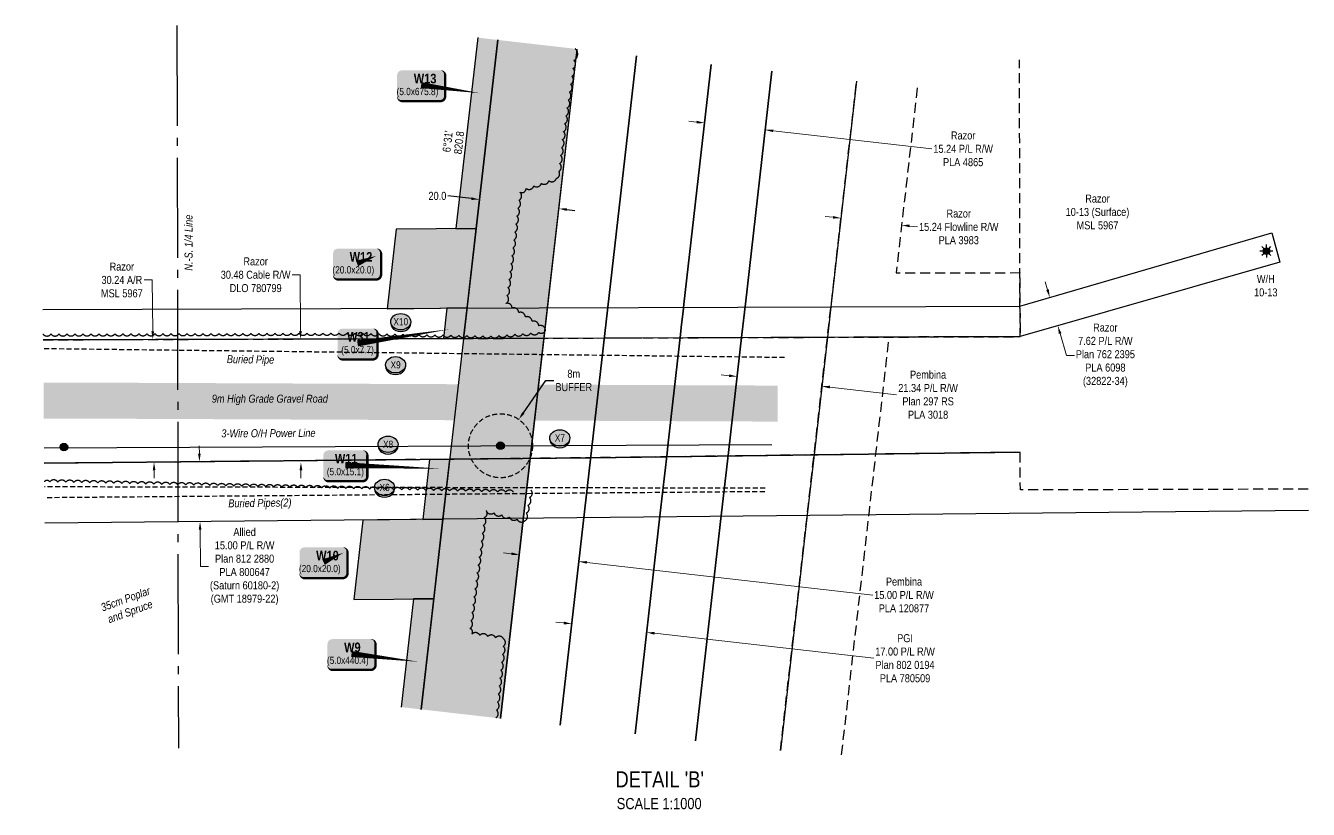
# Model space of a CAD drawing. Extents: x 507923 to 518388, y 6020717 to 6030806.
# Drawn here: x 512576 to 514179, y 6025000 to 6025979 of the extents above; entities that cross this region are included whole.
import ezdxf
from ezdxf.enums import TextEntityAlignment as Align

# ---------------------------------------------------------------- set-up
doc = ezdxf.new("R2010")
doc.units = 0
doc.header["$LTSCALE"] = 5
doc.header["$PDSIZE"] = 0.5
for name, pattern in [('0', [1, 1, 0]), ('DASHED4', [1.875, 1.25, -0.625]), ('foc-ACCESSROAD', [3.75, 2.5, -1.25]), ('foc-FLOWLINE', [3.75, 2.5, -1.25]), ('foc-QUARTERLINE', [33, 25, -3, 2, -3]), ('UG_PIPE', [1.875, 1.25, -0.625])]:
    doc.linetypes.add(name, pattern=pattern)
doc.layers.get('Defpoints').update_dxf_attribs({"color": 9})
for name, color, linetype in [('AS-PIPE-UG', 44, 'UG_PIPE'), ('AS-PIPE-UG-T', 44, 'Continuous'), ('AS-POWER', 104, 'foc-POWER'), ('AS-POWER-EXISTING-PP', 72, 'Continuous'), ('AS-POWER-T', 104, 'Continuous'), ('AS-ROADS', 254, 'Continuous'), ('CG-NOTES', 7, 'Continuous'), ('F-FLOWLINE', 190, 'foc-FLOWLINE'), ('F-RW', 190, 'Continuous'), ('F-WS', 190, 'foc-ACCESSROAD'), ('F-WS-S', 8, 'Continuous'), ('L-BD1', 253, 'Continuous'), ('L-QSEC', 8, 'foc-QUARTERLINE'), ('L-SECQ', 8, 'foc-QUARTERLINE'), ('P-CROSSINGS', 250, 'Continuous'), ('P-PROPOSED', 10, 'Continuous'), ('P-PROPOSED-H', 21, 'Continuous'), ('P-TEMP-BLOCKS', 250, 'Continuous'), ('P-TEMP-H', 41, 'Continuous'), ('P-TEMP_WORKSPACE', 46, 'Continuous'), ('P-TXT', 4, 'Continuous'), ('T-BUSH', 110, '0'), ('T-BUSH-T', 110, 'Continuous')]:
    doc.layers.add(name, color=color, linetype=linetype)
for name, color, linetype, lineweight in [('F-AR-T', 190, 'Continuous', 9), ('F-FLOWLINE-T', 190, 'Continuous', 9), ('F-RW-T', 190, 'Continuous', 9), ('F-WS-T', 190, 'Continuous', 9), ('T-TEXT', 48, 'Continuous', 18)]:
    doc.layers.add(name, color=color, linetype=linetype, lineweight=lineweight)
doc.layers.add('P-POWER BUFFER', color=7, linetype='DASHED4', true_color=0x007000)
doc.layers.add('P-POWER BUFFER-T', color=7, linetype='Continuous', true_color=0x007000)
doc.layers.add('P-POWER BUFFER-H', color=7, linetype='0', true_color=0x8aff8a, transparency=0.7)
doc.styles.add('80', font='ARIALN.TTF', dxfattribs={"height": 10})
doc.styles.add('80CG', font='ARIALN.TTF', dxfattribs={"height": 10})
doc.styles.add('80L', font='ARIALN.TTF', dxfattribs={"height": 10})
doc.styles.add('80LS', font='ARIALNI.TTF', dxfattribs={"height": 10})
doc.styles.add('BOLD', font='ARIALNB.TTF')
doc.styles.add('Crossing', font='ARIALN.TTF', dxfattribs={"height": 10})
doc.styles.add('foc-LtypeFont', font='ARIALN.TTF', dxfattribs={"height": 7.35})
doc.linetypes.add('foc-POWER', pattern='A,6,-1,["P",foc-LtypeFont,S=0.2,R=0,X=-0.625,Y=-0.75],-1.24,4', length=12.24)
doc.dimstyles.new('Compass 5 000', dxfattribs={"dimscale": 5, "dimtxt": 9, "dimasz": 2, "dimexe": 0.2, "dimexo": 0.0625, "dimgap": 0.5, "dimtad": 0, "dimtih": 1, "dimtoh": 1, "dimzin": 0, "dimdsep": 46, "dimtxsty": '80CG', "dimcen": 0.1, "dimse1": 1, "dimse2": 1, "dimclrd": 256, "dimclrt": 256, "dimaunit": 1, "dimadec": 4, "dimazin": 0, "dimtfac": 0.06, "dimtofl": 0, "dimtmove": 0, "dimatfit": 1, "dimfxl": 0.2, "dimtolj": 1, "dimtzin": 0, "dimlwd": -1, "dimarcsym": 0})

# ---------------------------------------------------------------- blocks, each defined once
blk = doc.blocks.new('*U377')
at = {"true_color": 0xff8aff}
h = blk.add_hatch(color=211, dxfattribs=at)
edge = h.paths.add_edge_path()
edge.add_line((-24, -20), (24, -20))
edge.add_arc((24, -14), 6, 270, 360)
edge.add_line((30, -14), (30, 12.5))
edge.add_arc((24, 12.5), 6, 0, 90)
edge.add_line((24, 18.5), (-24, 18.5))
edge.add_arc((-24, 12.5), 6, 90, 180)
edge.add_line((-30, 12.5), (-30, -14))
edge.add_arc((-24, -14), 6, 180, 270)
at = {"color": 250, "flags": 128}
blk.add_lwpolyline([(-24, -20, 3, 3, 0), (24, -20, 3, 3, 0.414214), (30, -14, 3, 3, 0), (30, 12.5, 3, 0, 0.414214), (24, 18.5, 0, 0, 0), (-24, 18.5, 0, 0, 0.414214), (-30, 12.5, 0, 0, 0), (-30, -14, 0, 3, 0.414214)], format="xyseb", close=True, dxfattribs=at)
at = {"flags": 128}
blk.add_lwpolyline([(24, 9.4, 0, 7.5, 0), (0, 0, 0, 0, 0)], format="xyseb", dxfattribs=at)
at = {"color": 250}
for tag, p, height, style in [('TEMP_AREA_W1_001', (-9.2, 2.2), 12, 'BOLD'), ('ENTER_TEXT_001', (-30.7, -12.5), 9, '80')]:
    blk.add_attdef(tag, p, '', height=height, dxfattribs=dict(at, style=style))
blk = doc.blocks.new('POWERPOLE')
h = blk.add_hatch(color=255)
edge = h.paths.add_edge_path()
edge.add_arc((0, 0), 0.96, 0, 360)
at = {"linetype": 'Continuous'}
for p, q in [((0.68, -0.68), (-0.68, 0.68)), ((-0.68, -0.68), (0.68, 0.68))]:
    blk.add_line(p, q, dxfattribs=at)
blk.add_circle((0, 0), 0.96, dxfattribs=at)
blk = doc.blocks.new('GAS')
h = blk.add_hatch(color=255)
h.dxf.hatch_style = 1
edge = h.paths.add_edge_path()
edge.add_arc((0, 0), 0.9, 0, 360)
for p, q in [((-0.81, 0), (-1.62, 0)), ((-0.57, 0.57), (-1.14, 1.14)), ((0, 0.81), (0, 1.62)), ((0.57, 0.57), (1.14, 1.14)), ((1.62, 0), (0.81, 0)), ((-0.57, -0.57), (-1.14, -1.14)), ((0, -0.81), (0, -1.62)), ((1.14, -1.14), (0.57, -0.57))]:
    blk.add_line(p, q)
blk.add_circle((0, 0), 0.8)
blk = doc.blocks.new('*D724')
at = {"layer": 'Defpoints', "color": 0, "transparency": 16777216}
for p in [(513145.2, 6025780.9), (513244.5, 6025769.5), (513143.1, 6025762.1)]:
    blk.add_point(p, dxfattribs=at)
at = {"layer": 'P-TXT', "transparency": 16777216}
for p, q in [((513133.2, 6025763.2), (513103.8, 6025766.6)), ((513252.3, 6025749.6), (513262.3, 6025748.4))]:
    blk.add_line(p, q, dxfattribs=at)
for points in [[(513133.3, 6025764.9), (513133, 6025761.6), (513143.1, 6025762.1)], [(513252.5, 6025751.2), (513252.1, 6025747.9), (513242.4, 6025750.7)]]:
    blk.add_solid(points, dxfattribs=at)
at = {"layer": 'P-TXT', "transparency": 16777216, "insert": (513090.6, 6025766.6), "char_height": 10, "attachment_point": 5, "style": '80CG'}
blk.add_mtext('\\A1;20.0', dxfattribs=at)
blk = doc.blocks.new('*U725')
at = {"true_color": 0xff8aff}
h = blk.add_hatch(color=211, dxfattribs=at)
edge = h.paths.add_edge_path()
edge.add_line((-24, -20), (24, -20))
edge.add_arc((24, -14), 6, 270, 360)
edge.add_line((30, -14), (30, 12.5))
edge.add_arc((24, 12.5), 6, 0, 90)
edge.add_line((24, 18.5), (-24, 18.5))
edge.add_arc((-24, 12.5), 6, 90, 180)
edge.add_line((-30, 12.5), (-30, -14))
edge.add_arc((-24, -14), 6, 180, 270)
at = {"color": 250, "flags": 128}
blk.add_lwpolyline([(-24, -20, 3, 3, 0), (24, -20, 3, 3, 0.414214), (30, -14, 3, 3, 0), (30, 12.5, 3, 0, 0.414214), (24, 18.5, 0, 0, 0), (-24, 18.5, 0, 0, 0.414214), (-30, 12.5, 0, 0, 0), (-30, -14, 0, 3, 0.414214)], format="xyseb", close=True, dxfattribs=at)
at = {"flags": 128}
blk.add_lwpolyline([(24.9, 11.8, 0, 7.5, 0), (0, 0, 0, 0, 0)], format="xyseb", dxfattribs=at)
at = {"color": 250}
for tag, p, height, style in [('TEMP_AREA_W1_001', (-9.2, 2.2), 12, 'BOLD'), ('ENTER_TEXT_001', (-30.7, -12.5), 9, '80')]:
    blk.add_attdef(tag, p, '', height=height, dxfattribs=dict(at, style=style))
blk = doc.blocks.new('*U726')
at = {"true_color": 0xff8aff}
h = blk.add_hatch(color=211, dxfattribs=at)
edge = h.paths.add_edge_path()
edge.add_line((-21.5, -20), (21.5, -20))
edge.add_arc((21.5, -14), 6, 270, 360)
edge.add_line((27.5, -14), (27.5, 12.5))
edge.add_arc((21.5, 12.5), 6, 0, 90)
edge.add_line((21.5, 18.5), (-21.5, 18.5))
edge.add_arc((-21.5, 12.5), 6, 90, 180)
edge.add_line((-27.5, 12.5), (-27.5, -14))
edge.add_arc((-21.5, -14), 6, 180, 270)
at = {"color": 250, "flags": 128}
blk.add_lwpolyline([(-21.5, -20, 3, 3, 0), (21.5, -20, 3, 3, 0.414214), (27.5, -14, 3, 3, 0), (27.5, 12.5, 3, 0, 0.414214), (21.5, 18.5, 0, 0, 0), (-21.5, 18.5, 0, 0, 0.414214), (-27.5, 12.5, 0, 0, 0), (-27.5, -14, 0, 3, 0.414214)], format="xyseb", close=True, dxfattribs=at)
at = {"flags": 128}
blk.add_lwpolyline([(119.7, -4.3, 0, 7.5, 0), (0, 0, 0, 0, 0)], format="xyseb", dxfattribs=at)
at = {"color": 250}
for tag, p, height, style in [('TEMP_AREA_W1_001', (-9.2, 2.2), 12, 'BOLD'), ('ENTER_TEXT_001', (-30.7, -12.5), 9, '80')]:
    blk.add_attdef(tag, p, '', height=height, dxfattribs=dict(at, style=style))
blk = doc.blocks.new('*D727')
at = {"layer": 'Defpoints', "color": 0, "transparency": 16777216}
for p in [(512714.8, 6025587.2), (512716.3, 6025433.8), (512736.5, 6025434)]:
    blk.add_point(p, dxfattribs=at)
at = {"layer": 'F-AR-T', "transparency": 16777216}
for p, q in [((512734.2, 6025661.6), (512724.2, 6025661.6)), ((512734.9, 6025597.5), (512734.2, 6025661.6)), ((512736.6, 6025424), (512736.7, 6025414))]:
    blk.add_line(p, q, dxfattribs=at)
for points in [[(512736.6, 6025597.5), (512733.2, 6025597.4), (512735, 6025587.5)], [(512738.3, 6025424.1), (512735, 6025424), (512736.5, 6025434)]]:
    blk.add_solid(points, dxfattribs=at)
at = {"layer": 'F-AR-T', "transparency": 16777216, "insert": (512696.3, 6025661.6), "char_height": 10, "attachment_point": 5, "style": '80CG'}
blk.add_mtext('\\A1;Razor\\P30.24 A/R\\PMSL 5967', dxfattribs=at)
blk = doc.blocks.new('*D728')
at = {"layer": 'Defpoints', "color": 0, "transparency": 16777216}
for p in [(512818.8, 6025434.9), (512794, 6025359.7), (512819.6, 6025359.9)]:
    blk.add_point(p, dxfattribs=at)
at = {"layer": 'F-RW-T', "transparency": 16777216}
for p, q in [((512793.2, 6025444.6), (512793.1, 6025454.6)), ((512794.1, 6025349.7), (512794.6, 6025303.7)), ((512794.6, 6025303.7), (512804.6, 6025303.7))]:
    blk.add_line(p, q, dxfattribs=at)
for points in [[(512794.8, 6025444.6), (512791.5, 6025444.6), (512793.3, 6025434.6)], [(512795.8, 6025349.7), (512792.4, 6025349.6), (512794, 6025359.7)]]:
    blk.add_solid(points, dxfattribs=at)
at = {"layer": 'F-RW-T', "transparency": 16777216, "insert": (512849.7, 6025303.7), "char_height": 10, "attachment_point": 5, "style": '80CG'}
blk.add_mtext('\\A1;Allied\\P15.00 P/L R/W\\PPlan 812 2880\\PPLA 800647\\P(Saturn 60180-2)\\P(GMT 18979-22)', dxfattribs=at)
blk = doc.blocks.new('*D729')
at = {"layer": 'Defpoints', "color": 0, "transparency": 16777216}
for p in [(512646, 6025587), (512919.6, 6025587.9), (512646.5, 6025433.1)]:
    blk.add_point(p, dxfattribs=at)
at = {"layer": 'F-RW-T', "transparency": 16777216}
for p, q in [((512919.3, 6025668.1), (512909.3, 6025668.1)), ((512919.5, 6025597.9), (512919.3, 6025668.1)), ((512920.1, 6025424), (512920.1, 6025414))]:
    blk.add_line(p, q, dxfattribs=at)
for points in [[(512921.2, 6025597.9), (512917.9, 6025597.9), (512919.6, 6025587.9)], [(512921.8, 6025424), (512918.4, 6025424), (512920.1, 6025434)]]:
    blk.add_solid(points, dxfattribs=at)
at = {"layer": 'F-RW-T', "transparency": 16777216, "insert": (512863.5, 6025668.1), "char_height": 10, "attachment_point": 5, "style": '80CG'}
blk.add_mtext('\\A1;Razor\\P30.48 Cable R/W\\PDLO 780799', dxfattribs=at)
blk = doc.blocks.new('*D730')
at = {"layer": 'Defpoints', "color": 0, "transparency": 16777216}
for p in [(513267.2, 6025310), (513188.2, 6025275.2), (513262.3, 6025266.7)]:
    blk.add_point(p, dxfattribs=at)
at = {"layer": 'F-RW-T', "transparency": 16777216}
for p, q in [((513183.2, 6025319.6), (513173.2, 6025320.7)), ((513277.2, 6025308.9), (513634.5, 6025268.1))]:
    blk.add_line(p, q, dxfattribs=at)
for points in [[(513183.4, 6025321.3), (513183, 6025317.9), (513193.1, 6025318.5)], [(513277.4, 6025310.5), (513277, 6025307.2), (513267.2, 6025310)]]:
    blk.add_solid(points, dxfattribs=at)
at = {"layer": 'F-RW-T', "transparency": 16777216, "insert": (513673.6, 6025268.1), "char_height": 10, "attachment_point": 5, "style": '80CG'}
blk.add_mtext('\\A1;Pembina\\P15.00 P/L R/W\\PPLA 120877', dxfattribs=at)
blk = doc.blocks.new('*D731')
at = {"layer": 'Defpoints', "color": 0, "transparency": 16777216}
for p in [(513260.5, 6025249), (513353.9, 6025238.4), (513352, 6025221.4)]:
    blk.add_point(p, dxfattribs=at)
at = {"layer": 'F-RW-T', "transparency": 16777216}
for p, q in [((513248.6, 6025233.2), (513238.7, 6025234.3)), ((513361.9, 6025220.3), (513635.8, 6025189.1))]:
    blk.add_line(p, q, dxfattribs=at)
for points in [[(513248.8, 6025234.9), (513248.4, 6025231.5), (513258.5, 6025232.1)], [(513362.1, 6025221.9), (513361.7, 6025218.6), (513352, 6025221.4)]]:
    blk.add_solid(points, dxfattribs=at)
at = {"layer": 'F-RW-T', "transparency": 16777216, "insert": (513674.9, 6025189.1), "char_height": 10, "attachment_point": 5, "style": '80CG'}
blk.add_mtext('\\A1;PGI\\P17.00 P/L R/W\\PPlan 802 0194\\PPLA 780509', dxfattribs=at)
blk = doc.blocks.new('*D732')
at = {"layer": 'Defpoints', "color": 0, "transparency": 16777216}
for p in [(513425.8, 6025869.7), (513501.5, 6025861.1), (513500.1, 6025849.1)]:
    blk.add_point(p, dxfattribs=at)
at = {"layer": 'F-RW-T', "transparency": 16777216}
for p, q in [((513414.5, 6025858.8), (513404.6, 6025860)), ((513510.1, 6025848), (513708.4, 6025825.4))]:
    blk.add_line(p, q, dxfattribs=at)
for points in [[(513414.7, 6025860.5), (513414.4, 6025857.2), (513424.5, 6025857.7)], [(513510.3, 6025849.6), (513509.9, 6025846.3), (513500.1, 6025849.1)]]:
    blk.add_solid(points, dxfattribs=at)
at = {"layer": 'F-RW-T', "transparency": 16777216, "insert": (513747.5, 6025825.4), "char_height": 10, "attachment_point": 5, "style": '80CG'}
blk.add_mtext('\\A1;Razor\\P15.24 P/L R/W\\PPLA 4865', dxfattribs=at)
blk = doc.blocks.new('*D733')
at = {"layer": 'Defpoints', "color": 0, "transparency": 16777216}
for p in [(513464.4, 6025535.7), (513571, 6025528.9), (513570.4, 6025523.6)]:
    blk.add_point(p, dxfattribs=at)
at = {"layer": 'F-RW-T', "transparency": 16777216}
for p, q in [((513455.1, 6025542.1), (513445.2, 6025543.3)), ((513580.9, 6025527.8), (513664.2, 6025518.3))]:
    blk.add_line(p, q, dxfattribs=at)
for points in [[(513455.3, 6025543.8), (513454.9, 6025540.5), (513465, 6025541)], [(513581.1, 6025529.5), (513580.7, 6025526.1), (513571, 6025528.9)]]:
    blk.add_solid(points, dxfattribs=at)
at = {"layer": 'F-RW-T', "transparency": 16777216, "insert": (513703.7, 6025518.3), "char_height": 10, "attachment_point": 5, "style": '80CG'}
blk.add_mtext('\\A1;Pembina\\P21.34 P/L R/W\\PPlan 297 RS\\PPLA 3018', dxfattribs=at)
blk = doc.blocks.new('*D734')
at = {"layer": 'Defpoints', "color": 0, "transparency": 16777216}
for p in [(513595, 6025739.6), (513670.6, 6025730.2), (513670.7, 6025731)]:
    blk.add_point(p, dxfattribs=at)
at = {"layer": 'F-FLOWLINE-T', "transparency": 16777216}
for p, q in [((513585, 6025739.9), (513575, 6025741.1)), ((513680.6, 6025729), (513690.5, 6025727.9))]:
    blk.add_line(p, q, dxfattribs=at)
for points in [[(513585.2, 6025741.6), (513584.8, 6025738.3), (513594.9, 6025738.8)], [(513680.8, 6025730.7), (513680.4, 6025727.4), (513670.6, 6025730.2)]]:
    blk.add_solid(points, dxfattribs=at)
at = {"layer": 'F-FLOWLINE-T', "transparency": 16777216, "insert": (513742, 6025727.9), "char_height": 10, "attachment_point": 5, "style": '80CG'}
blk.add_mtext('\\A1;Razor\\P15.24 Flowline R/W\\PPLA 3983', dxfattribs=at)
blk = doc.blocks.new('*D735')
at = {"layer": 'Defpoints', "color": 0, "transparency": 16777216}
for p in [(513878.1, 6025646.3), (513865.9, 6025604.4), (513888.3, 6025610.8)]:
    blk.add_point(p, dxfattribs=at)
at = {"layer": 'F-RW-T', "transparency": 16777216}
for p, q in [((513853, 6025649.4), (513850.2, 6025659.1)), ((513868.6, 6025594.7), (513876.5, 6025567.4)), ((513876.5, 6025567.4), (513886.5, 6025567.4))]:
    blk.add_line(p, q, dxfattribs=at)
for points in [[(513854.6, 6025649.9), (513851.4, 6025649), (513855.7, 6025639.8)], [(513870.2, 6025595.2), (513867, 6025594.3), (513865.9, 6025604.4)]]:
    blk.add_solid(points, dxfattribs=at)
at = {"layer": 'F-RW-T', "transparency": 16777216, "insert": (513925.2, 6025567.4), "char_height": 10, "attachment_point": 5, "style": '80CG'}
blk.add_mtext('\\A1;Razor\\P7.62 P/L R/W\\PPlan 762 2395\\PPLA 6098\\P(32822-34)', dxfattribs=at)
blk = doc.blocks.new('*D736')
at = {"layer": 'Defpoints', "color": 0, "transparency": 16777216}
for p in [(513192.3, 6025487.4), (513169.4, 6025454.6)]:
    blk.add_point(p, dxfattribs=at)
at = {"layer": 'P-POWER BUFFER-T', "transparency": 16777216}
for p, q in [((513198, 6025495.6), (513226.1, 6025536.1)), ((513226.1, 6025536.1), (513236.1, 6025536.1))]:
    blk.add_line(p, q, dxfattribs=at)
at = {"layer": 'P-POWER BUFFER-T', "color": 0, "lineweight": -2, "transparency": 16777216}
for p, q in [((513168.9, 6025454.6), (513169.9, 6025454.6)), ((513169.4, 6025454.1), (513169.4, 6025455.1))]:
    blk.add_line(p, q, dxfattribs=at)
at = {"layer": 'P-POWER BUFFER-T', "transparency": 16777216}
blk.add_solid([(513196.6, 6025496.6), (513199.3, 6025494.7), (513192.3, 6025487.4)], dxfattribs=at)
at = {"layer": 'P-POWER BUFFER-T', "transparency": 16777216, "insert": (513261, 6025536.1), "char_height": 10, "attachment_point": 5, "style": '80CG'}
blk.add_mtext('\\A1;8m\\PBUFFER', dxfattribs=at)
blk = doc.blocks.new('xing2')
h = blk.add_hatch(color=50)
h.dxf.hatch_style = 1
edge = h.paths.add_edge_path()
edge.add_ellipse((0, 0), major_axis=(-12.5, 0), ratio=0.816297, start_angle=0, end_angle=360)
h = blk.add_hatch(color=250)
h.dxf.hatch_style = 1
edge = h.paths.add_edge_path()
edge.add_ellipse((0, -2), major_axis=(-12.5, 0), ratio=0.816297, start_angle=0, end_angle=180)
edge.add_line((12.5, -2), (12.5, 0))
edge.add_ellipse((0, 0), major_axis=(-12.5, 0), ratio=0.816297, start_angle=0, end_angle=180, ccw=False)
edge.add_line((-12.5, 0), (-12.5, -2))
at = {"color": 250}
blk.add_ellipse((0, 0), major_axis=(-12.5, 0), ratio=0.816297, dxfattribs=at)
blk.add_ellipse((0, -2), major_axis=(-12.5, 0), ratio=0.816297, start_param=0, end_param=3.141593, dxfattribs=at)
at = {"color": 250, "style": 'Crossing'}
blk.add_attdef('CROSSING', text='', height=9, dxfattribs=at).set_placement((0.1, 0), align=Align.MIDDLE_CENTER)
at = {"color": 250, "style": 'Crossing', "flags": 1}
for tag, p in [('OWNER', (0.1, -12.5)), ('DESCRIPTION', (0.1, -25.8)), ('LOCATION', (0.1, -39.3)), ('DWG_REF', (0.1, -52.8))]:
    blk.add_attdef(tag, text='', height=9, dxfattribs=at).set_placement(p, align=Align.MIDDLE_CENTER)
blk = doc.blocks.new('*U723')
at = {"true_color": 0xff8aff}
h = blk.add_hatch(color=211, dxfattribs=at)
edge = h.paths.add_edge_path()
edge.add_line((-24, -20), (24, -20))
edge.add_arc((24, -14), 6, 270, 360)
edge.add_line((30, -14), (30, 12.5))
edge.add_arc((24, 12.5), 6, 0, 90)
edge.add_line((24, 18.5), (-24, 18.5))
edge.add_arc((-24, 12.5), 6, 90, 180)
edge.add_line((-30, 12.5), (-30, -14))
edge.add_arc((-24, -14), 6, 180, 270)
at = {"color": 250, "flags": 128}
blk.add_lwpolyline([(-24, -20, 3, 3, 0), (24, -20, 3, 3, 0.414214), (30, -14, 3, 3, 0), (30, 12.5, 3, 0, 0.414214), (24, 18.5, 0, 0, 0), (-24, 18.5, 0, 0, 0.414214), (-30, 12.5, 0, 0, 0), (-30, -14, 0, 3, 0.414214)], format="xyseb", close=True, dxfattribs=at)
at = {"flags": 128}
blk.add_lwpolyline([(84, -9.8, 0, 7.5, 0), (0, 0, 0, 0, 0)], format="xyseb", dxfattribs=at)
at = {"color": 250}
for tag, p, height, style in [('TEMP_AREA_W1_001', (-9.2, 2.2), 12, 'BOLD'), ('ENTER_TEXT_001', (-30.7, -12.5), 9, '80')]:
    blk.add_attdef(tag, p, '', height=height, dxfattribs=dict(at, style=style))
blk = doc.blocks.new('*U737')
at = {"true_color": 0xff8aff}
h = blk.add_hatch(color=211, dxfattribs=at)
edge = h.paths.add_edge_path()
edge.add_line((-24, -20), (24, -20))
edge.add_arc((24, -14), 6, 270, 360)
edge.add_line((30, -14), (30, 12.5))
edge.add_arc((24, 12.5), 6, 0, 90)
edge.add_line((24, 18.5), (-24, 18.5))
edge.add_arc((-24, 12.5), 6, 90, 180)
edge.add_line((-30, 12.5), (-30, -14))
edge.add_arc((-24, -14), 6, 180, 270)
at = {"color": 250, "flags": 128}
blk.add_lwpolyline([(-24, -20, 3, 3, 0), (24, -20, 3, 3, 0.414214), (30, -14, 3, 3, 0), (30, 12.5, 3, 0, 0.414214), (24, 18.5, 0, 0, 0), (-24, 18.5, 0, 0, 0.414214), (-30, 12.5, 0, 0, 0), (-30, -14, 0, 3, 0.414214)], format="xyseb", close=True, dxfattribs=at)
at = {"flags": 128}
blk.add_lwpolyline([(73.6, -10.1, 0, 7.5, 0), (0, 0, 0, 0, 0)], format="xyseb", dxfattribs=at)
at = {"color": 250}
for tag, p, height, style in [('TEMP_AREA_W1_001', (-9.2, 2.2), 12, 'BOLD'), ('ENTER_TEXT_001', (-30.7, -12.5), 9, '80')]:
    blk.add_attdef(tag, p, '', height=height, dxfattribs=dict(at, style=style))
blk = doc.blocks.new('*U765')
at = {"true_color": 0xff8aff}
h = blk.add_hatch(color=211, dxfattribs=at)
edge = h.paths.add_edge_path()
edge.add_line((-19, -20), (19, -20))
edge.add_arc((19, -14), 6, 270, 360)
edge.add_line((25, -14), (25, 12.5))
edge.add_arc((19, 12.5), 6, 0, 90)
edge.add_line((19, 18.5), (-19, 18.5))
edge.add_arc((-19, 12.5), 6, 90, 180)
edge.add_line((-25, 12.5), (-25, -14))
edge.add_arc((-19, -14), 6, 180, 270)
at = {"color": 250, "flags": 128}
blk.add_lwpolyline([(-19, -20, 3, 3, 0), (19, -20, 3, 3, 0.414214), (25, -14, 3, 3, 0), (25, 12.5, 3, 0, 0.414214), (19, 18.5, 0, 0, 0), (-19, 18.5, 0, 0, 0.414214), (-25, 12.5, 0, 0, 0), (-25, -14, 0, 3, 0.414214)], format="xyseb", close=True, dxfattribs=at)
at = {"flags": 128}
blk.add_lwpolyline([(115.9, 17.9, 0, 7.5, 0), (0, 0, 0, 0, 0)], format="xyseb", dxfattribs=at)
at = {"color": 250}
for tag, p, height, style in [('TEMP_AREA_W1_001', (-9.2, 2.2), 12, 'BOLD'), ('ENTER_TEXT_001', (-30.7, -12.5), 9, '80')]:
    blk.add_attdef(tag, p, '', height=height, dxfattribs=dict(at, style=style))

msp = doc.modelspace()

# ---------------------------------------------------------------- hatches: boundary and pattern name
at = {"layer": 'P-POWER BUFFER-H'}
h = msp.add_hatch(color=256, dxfattribs=at)
h.dxf.hatch_style = 1
edge = h.paths.add_edge_path()
edge.add_arc((513169.411, 6025454.547), 39.979, 0, 360)
at = {"layer": 'P-PROPOSED-H'}
h = msp.add_hatch(color=256, dxfattribs=at)
h.dxf.hatch_style = 1
h.paths.add_polyline_path([(513169.52, 6025113.927), (513206.691, 6025438.766), (513265.202, 6025950.106), (513165.904, 6025961.468), (513107.392, 6025450.128), (513070.222, 6025125.289)])
at = {"layer": 'P-TEMP-H'}
h = msp.add_hatch(color=256, dxfattribs=at)
h.dxf.hatch_style = 1
h.paths.add_polyline_path([(513141.079, 6025964.309), (513113.78, 6025725.735), (513138.958, 6025725.989), (513165.904, 6025961.468)])
h = msp.add_hatch(color=256, dxfattribs=at)
h.dxf.hatch_style = 1
h.paths.add_polyline_path([(513027.654, 6025625.685), (513127.596, 6025626.69), (513138.958, 6025725.989), (513039.017, 6025724.984)])
h = msp.add_hatch(color=256, dxfattribs=at)
h.dxf.hatch_style = 1
h.paths.add_polyline_path([(513123.234, 6025588.569), (513127.596, 6025626.69), (513102.434, 6025626.582), (513098.075, 6025588.488)])
h = msp.add_hatch(color=256, dxfattribs=at)
h.dxf.hatch_style = 1
h.paths.add_polyline_path([(513080.798, 6025437.5), (513072.21, 6025362.45), (513097.388, 6025362.703), (513105.976, 6025437.753)])
h = msp.add_hatch(color=256, dxfattribs=at)
h.dxf.hatch_style = 1
h.paths.add_polyline_path([(512986.084, 6025262.399), (513086.026, 6025263.404), (513097.388, 6025362.703), (512997.447, 6025361.698)])
h = msp.add_hatch(color=256, dxfattribs=at)
h.dxf.hatch_style = 1
h.paths.add_polyline_path([(513070.222, 6025125.289), (513086.026, 6025263.404), (513060.847, 6025263.151), (513045.397, 6025128.13)])

# ---------------------------------------------------------------- linework, layer by layer
at = {"layer": 'AS-PIPE-UG', "flags": 128}
for points in [[(513524.164, 6025564.681), (512597.961, 6025575.678)], [(513500.298, 6025401.451), (512599.696, 6025403.182)], [(513499.678, 6025397.209), (512599.833, 6025389.562)]]:
    msp.add_lwpolyline(points, dxfattribs=at)
at = {"layer": 'AS-POWER', "flags": 128}
msp.add_lwpolyline([(512599.203, 6025452.127), (513508.276, 6025456.017)], dxfattribs=at)
at = {"layer": 'AS-ROADS', "const_width": 44.976, "flags": 128}
msp.add_lwpolyline([(513515.761, 6025507.208), (512626.356, 6025511.057), (512598.612, 6025510.978)], dxfattribs=at)
at = {"layer": 'F-FLOWLINE', "flags": 128}
for points in [[(513519.159, 6025073.918), (513553.115, 6025371.998), (513561.666, 6025447.038), (513578.399, 6025593.912), (513582.733, 6025631.992), (513614.42, 6025910.146)], [(513690.146, 6025901.481), (513663.817, 6025670.359), (513818.451, 6025670.786), (513818.524, 6025632.636), (513818.61, 6025590.818), (513654.692, 6025590.288), (513638.463, 6025447.802), (513637.394, 6025438.411), (513629.91, 6025372.763), (513628.841, 6025363.371), (513594.881, 6025065.254)]]:
    msp.add_lwpolyline(points, dxfattribs=at)
at = {"layer": 'F-RW', "flags": 128}
for points in [[(513169.727, 6025113.903), (513265.332, 6025950.091)], [(513243.881, 6025105.418), (513339.368, 6025941.619)], [(513339.522, 6025941.602), (513244.075, 6025105.395)], [(513432.819, 6025930.926), (513398.708, 6025631.487), (513397.611, 6025622.12), (513396.894, 6025615.852), (513395.343, 6025602.231), (513394.325, 6025593.457), (513378.527, 6025454.586), (513377.499, 6025445.22), (513368.929, 6025370.233), (513337.537, 6025094.701)], [(513337.537, 6025094.701), (513368.929, 6025370.233), (513377.499, 6025445.22), (513378.527, 6025454.586), (513394.325, 6025593.457), (513395.343, 6025602.231), (513396.894, 6025615.852), (513397.611, 6025622.12), (513398.708, 6025631.487), (513432.819, 6025930.926)], [(513413.226, 6025086.04), (513445.678, 6025370.926), (513454.225, 6025445.969), (513471.04, 6025593.614), (513475.38, 6025631.698), (513508.481, 6025922.268)], [(513508.481, 6025922.268), (513475.38, 6025631.698), (513471.04, 6025593.614), (513454.225, 6025445.969), (513445.678, 6025370.926), (513413.226, 6025086.04)], [(513614.42, 6025910.146), (513582.733, 6025631.992), (513578.399, 6025593.912), (513561.666, 6025447.038), (513553.115, 6025371.998), (513519.159, 6025073.918)], [(512597.465, 6025624.948), (513465.806, 6025627.757), (513818.532, 6025628.898), (514133.033, 6025720.469), (514143.378, 6025683.828), (513818.61, 6025590.818), (513299.291, 6025589.139), (512597.848, 6025586.869)], [(512597.848, 6025586.869), (513470.593, 6025589.693), (513818.61, 6025590.818)], [(513818.886, 6025446.517), (513282.386, 6025439.527), (512599.399, 6025432.659)], [(512599.399, 6025432.659), (513282.386, 6025439.527), (513818.886, 6025446.517)], [(514178.831, 6025373.578), (512600.153, 6025357.703)]]:
    msp.add_lwpolyline(points, dxfattribs=at)
at = {"layer": 'F-WS', "flags": 128}
for points in [[(512597.848, 6025586.869), (513470.593, 6025589.693), (513654.692, 6025590.288), (513818.61, 6025590.818), (513818.524, 6025632.636), (513818.451, 6025670.786), (513817.936, 6025936.516)], [(514178.562, 6025400.346), (513818.975, 6025399.366), (513818.916, 6025430.202), (513818.886, 6025446.517), (513282.386, 6025439.527), (512599.399, 6025432.659)]]:
    msp.add_lwpolyline(points, dxfattribs=at)
at = {"layer": 'L-QSEC'}
msp.add_line((512765.162, 6025979.273), (512766.911, 6025076.713), dxfattribs=at)
at = {"layer": 'P-POWER BUFFER', "linetype": 'DASHED4', "lineweight": 30}
msp.add_circle((513169.411, 6025454.547), 39.979, dxfattribs=at)
at = {"layer": 'P-PROPOSED', "flags": 128}
for points in [[(513165.904, 6025961.468), (513107.392, 6025450.128), (513070.222, 6025125.289)], [(513169.52, 6025113.927), (513206.691, 6025438.766), (513265.202, 6025950.106)]]:
    msp.add_lwpolyline(points, dxfattribs=at)
at = {"layer": 'P-TEMP_WORKSPACE', "flags": 128}
for points in [[(513141.079, 6025964.309), (513113.78, 6025725.735), (513138.958, 6025725.989), (513165.904, 6025961.468)], [(513070.222, 6025125.289), (513086.026, 6025263.404), (513060.847, 6025263.151), (513045.397, 6025128.13)]]:
    msp.add_lwpolyline(points, dxfattribs=at)
at = {"layer": 'P-TEMP_WORKSPACE'}
for points in [[(513027.654, 6025625.685), (513127.596, 6025626.69), (513138.958, 6025725.989), (513039.017, 6025724.984)], [(512986.084, 6025262.399), (513086.026, 6025263.404), (513097.388, 6025362.703), (512997.447, 6025361.698)]]:
    msp.add_lwpolyline(points, close=True, dxfattribs=at)
at = {"layer": 'P-TEMP_WORKSPACE', "flags": 128}
for points in [[(513123.234, 6025588.569), (513127.596, 6025626.69), (513102.434, 6025626.582), (513098.075, 6025588.488)], [(513080.798, 6025437.5), (513072.21, 6025362.45), (513097.388, 6025362.703), (513105.976, 6025437.753)]]:
    msp.add_lwpolyline(points, close=True, dxfattribs=at)
at = {"layer": 'T-BUSH', "flags": 128}
for points in [[(512597.775, 6025594.135, 0.52056705), (512607.77, 6025594.166, 0.52056705), (512617.765, 6025594.197, 0.52056705), (512627.759, 6025594.228, 0.52056705), (512637.754, 6025594.259, 0.52056705), (512647.748, 6025594.291, 0.52056705), (512657.743, 6025594.322, 0.52056705), (512667.738, 6025594.353, 0.52056705), (512677.732, 6025594.384, 0.52056705), (512687.727, 6025594.416, 0.52056705), (512697.721, 6025594.447, 0.52056705), (512707.716, 6025594.478, 0.52056705), (512717.711, 6025594.509, 0.52056705), (512727.705, 6025594.541, 0.52056705), (512737.7, 6025594.572, 0.52056705), (512747.694, 6025594.603, 0.52056705), (512757.689, 6025594.634, 0.52056705), (512767.684, 6025594.665, 0.52056705), (512777.678, 6025594.697, 0.52056705), (512787.673, 6025594.728, 0.52056705), (512797.667, 6025594.759, 0.52056705), (512807.662, 6025594.79, 0.52056705), (512817.657, 6025594.822, 0.52056705), (512827.651, 6025594.853, 0.52056705), (512837.646, 6025594.884, 0.52056705), (512847.64, 6025594.918, 0.52056705), (512857.635, 6025594.952, 0.52056705), (512867.63, 6025594.987, 0.52056705), (512877.624, 6025595.022, 0.52056705), (512887.619, 6025595.057, 0.52056705), (512897.613, 6025595.091, 0.52056705), (512907.608, 6025595.126, 0.52056705), (512917.603, 6025595.161, 0.52056705), (512927.597, 6025595.196, 0.52056705), (512937.592, 6025595.23, 0.52056705), (512947.586, 6025595.265, 0.52056705), (512957.581, 6025595.3, 0.52056705), (512967.576, 6025595.334, 0.52056705), (512977.569, 6025595.275, 0.52056705), (512987.562, 6025595.072, 0.52056705), (512997.555, 6025594.868, 0.52056705), (513007.547, 6025594.664, 0.52056705), (513017.54, 6025594.461, 0.52056705), (513027.532, 6025594.257, 0.52056705), (513037.525, 6025594.053, 0.52056705), (513047.517, 6025593.85, 0.52056705), (513057.51, 6025593.646, 0.52056705), (513067.503, 6025593.442, 0.52056705), (513077.495, 6025593.239, 0.52056705), (513087.488, 6025593.035, 0.52056705), (513097.48, 6025592.831, 0.52056705), (513107.473, 6025592.628, 0.52056705), (513117.465, 6025592.424, 0.52056705), (513127.458, 6025592.22, 0.52056705), (513137.451, 6025592.017, 0.52056705), (513147.443, 6025591.813, 0.52056705), (513157.436, 6025591.609, 0.52056705), (513167.406, 6025592.155, 0.52056705), (513177.369, 6025592.955, 0.52056705), (513187.331, 6025593.754, 0.52056705), (513197.294, 6025594.554, 0.52056705), (513207.256, 6025595.353, 0.52056705), (513217.219, 6025596.153, 0.52056705), (513225.581, 6025598.843, 0.52056705), (513217.244, 6025604.356, 0.52056705), (513208.907, 6025609.869, 0.52056705), (513200.57, 6025615.382, 0.52056705), (513192.233, 6025620.895, 0.52056705), (513183.897, 6025626.407, 0.52056705), (513176.365, 6025632.291, 0.52056705), (513177.593, 6025642.21, 0.52056705), (513178.821, 6025652.129, 0.52056705), (513180.05, 6025662.048, 0.52056705), (513181.278, 6025671.966, 0.52056705), (513182.506, 6025681.885, 0.52056705), (513183.734, 6025691.804, 0.52056705), (513184.963, 6025701.723, 0.52056705), (513186.191, 6025711.642, 0.52056705), (513187.419, 6025721.561, 0.52056705), (513188.647, 6025731.48, 0.52056705), (513189.876, 6025741.399, 0.52056705), (513191.104, 6025751.318, 0.52056705), (513192.482, 6025761.216, 0.52056705), (513193.949, 6025771.103, 0.52056705), (513201.565, 6025775.858, 0.52056705), (513211.029, 6025779.072, 0.52056705), (513220.493, 6025782.285, 0.52056705), (513229.957, 6025785.498, 0.52056705), (513239.421, 6025788.711, 0.52056705), (513242.264, 6025797.264, 0.52056705), (513243.398, 6025807.194, 0.52056705), (513244.533, 6025817.124, 0.52056705), (513245.667, 6025827.054, 0.52056705), (513246.802, 6025836.984, 0.52056705), (513248.186, 6025846.881, 0.52056705), (513249.673, 6025856.764, 0.52056705), (513251.16, 6025866.648, 0.52056705), (513252.647, 6025876.531, 0.52056705), (513254.134, 6025886.414, 0.52056705), (513255.621, 6025896.298, 0.52056705), (513257.109, 6025906.181, 0.52056705), (513258.596, 6025916.065, 0.52056705), (513260.083, 6025925.948, 0.52056705), (513261.262, 6025935.872, 0.52056705), (513262.928, 6025950.368, 0.52056705)], [(513185.858, 6025396.414, 0.52056705), (513175.866, 6025396.639, 0.52056705), (513165.874, 6025396.864, 0.52056705), (513155.882, 6025397.089, 0.52056705), (513145.89, 6025397.313, 0.52056705), (513135.898, 6025397.538, 0.52056705), (513125.905, 6025397.763, 0.52056705), (513115.913, 6025397.988, 0.52056705), (513105.921, 6025398.212, 0.52056705), (513095.929, 6025398.437, 0.52056705), (513085.937, 6025398.662, 0.52056705), (513075.945, 6025398.887, 0.52056705), (513065.953, 6025399.111, 0.52056705), (513055.961, 6025399.336, 0.52056705), (513045.968, 6025399.561, 0.52056705), (513035.976, 6025399.786, 0.52056705), (513025.984, 6025400.01, 0.52056705), (513015.992, 6025400.235, 0.52056705), (513006, 6025400.46, 0.52056705), (512996.008, 6025400.685, 0.52056705), (512986.016, 6025400.909, 0.52056705), (512976.024, 6025401.134, 0.52056705), (512966.031, 6025401.359, 0.52056705), (512956.039, 6025401.584, 0.52056705), (512946.047, 6025401.808, 0.52056705), (512936.055, 6025402.033, 0.52056705), (512926.063, 6025402.258, 0.52056705), (512916.071, 6025402.483, 0.52056705), (512906.079, 6025402.707, 0.52056705), (512896.087, 6025402.932, 0.52056705), (512886.094, 6025403.157, 0.52056705), (512876.102, 6025403.382, 0.52056705), (512866.11, 6025403.606, 0.52056705), (512856.118, 6025403.831, 0.52056705), (512846.126, 6025404.056, 0.52056705), (512836.134, 6025404.281, 0.52056705), (512826.142, 6025404.505, 0.52056705), (512816.15, 6025404.73, 0.52056705), (512806.157, 6025404.955, 0.52056705), (512796.165, 6025405.18, 0.52056705), (512786.173, 6025405.404, 0.52056705), (512776.181, 6025405.629, 0.52056705), (512766.189, 6025405.854, 0.52056705), (512756.197, 6025406.079, 0.52056705), (512746.205, 6025406.303, 0.52056705), (512736.212, 6025406.528, 0.52056705), (512726.22, 6025406.753, 0.52056705), (512716.228, 6025406.978, 0.52056705), (512706.236, 6025407.202, 0.52056705), (512696.244, 6025407.427, 0.52056705), (512686.252, 6025407.652, 0.52056705), (512676.26, 6025407.877, 0.52056705), (512666.268, 6025408.101, 0.52056705), (512656.275, 6025408.326, 0.52056705), (512646.283, 6025408.551, 0.52056705), (512636.291, 6025408.776, 0.52056705), (512626.299, 6025409, 0.52056705), (512616.307, 6025409.225, 0.52056705), (512606.315, 6025409.45, 0.52056705), (512599.533, 6025409.602, 0.52056705)], [(513163.458, 6025114.598, 0.52056705), (513164.519, 6025124.536, 0.52056705), (513165.581, 6025134.474, 0.52056705), (513166.643, 6025144.412, 0.52056705), (513167.704, 6025154.35, 0.52056705), (513168.766, 6025164.288, 0.52056705), (513169.827, 6025174.226, 0.52056705), (513170.889, 6025184.164, 0.52056705), (513171.95, 6025194.103, 0.52056705), (513173.012, 6025204.041, 0.52056705), (513173.254, 6025213.346, 0.52056705), (513163.37, 6025214.833, 0.52056705), (513153.487, 6025216.319, 0.52056705), (513143.603, 6025217.806, 0.52056705), (513133.72, 6025219.293, 0.52056705), (513131.17, 6025226.308, 0.52056705), (513132.464, 6025236.218, 0.52056705), (513133.757, 6025246.129, 0.52056705), (513135.05, 6025256.04, 0.52056705), (513136.343, 6025265.95, 0.52056705), (513137.636, 6025275.861, 0.52056705), (513138.929, 6025285.772, 0.52056705), (513140.222, 6025295.682, 0.52056705), (513141.515, 6025305.593, 0.52056705), (513142.808, 6025315.504, 0.52056705), (513144.101, 6025325.414, 0.52056705), (513145.394, 6025335.325, 0.52056705), (513146.687, 6025345.236, 0.52056705), (513147.98, 6025355.146, 0.52056705), (513149.273, 6025365.057, 0.52056705), (513151.623, 6025373.38, 0.52056705), (513161.267, 6025370.756, 0.52056705), (513170.911, 6025368.132, 0.52056705), (513180.555, 6025365.507, 0.52056705), (513190.199, 6025362.883, 0.52056705), (513199.596, 6025360.662, 0.52056705), (513201.664, 6025370.441, 0.52056705), (513203.732, 6025380.219, 0.52056705), (513205.8, 6025389.998, 0.52056705), (513207.707, 6025399.017, 0.52056705)]]:
    msp.add_lwpolyline(points, format="xyb", dxfattribs=at)

# ---------------------------------------------------------------- block references
at = {"layer": 'AS-POWER-EXISTING-PP', "xscale": 4.99732665, "yscale": 4.99732665, "zscale": 4.99732665}
for p in [(512623.956, 6025452.897), (513169.411, 6025454.547)]:
    msp.add_blockref('POWERPOLE', p, dxfattribs=at)
at = {"layer": 'F-WS-S', "xscale": 4.99732665, "yscale": 4.99732665, "zscale": 4.99732665}
msp.add_blockref('GAS', (514126.461, 6025697.688), dxfattribs=at)
at = {"layer": 'P-CROSSINGS', "xscale": 0.99946533, "yscale": 0.99946533, "zscale": 0.99946533}
for p, values in [((513044.761, 6025609.445), {'CROSSING': 'X10'}), ((513038.313, 6025555.643), {'CROSSING': 'X9'}), ((513028.898, 6025456.358), {'CROSSING': 'X8'}), ((513243.526, 6025464.305), {'CROSSING': 'X7'}), ((513024.533, 6025402.46), {'CROSSING': 'X6'})]:
    msp.add_blockref('xing2', p, dxfattribs=at).add_auto_attribs(values)
at = {"layer": 'P-TEMP-BLOCKS', "xscale": 0.99946533, "yscale": 0.99946533, "zscale": 0.99946533}
for name, p, values in [('*U737', (513070.298, 6025905.025), {'TEMP_AREA_W1_001': 'W13', 'ENTER_TEXT_001': '(5.0x675.8)'}), ('*U377', (512990.188, 6025682.265), {'TEMP_AREA_W1_001': 'W12', 'ENTER_TEXT_001': '(20.0x20.0)'}), ('*U725', (512948.295, 6025309.185), {'TEMP_AREA_W1_001': 'W10', 'ENTER_TEXT_001': '(20.0x20.0)'}), ('*U723', (512983.257, 6025194.521), {'TEMP_AREA_W1_001': 'W9', 'ENTER_TEXT_001': '(5.0x440.4)'})]:
    msp.add_blockref(name, p, dxfattribs=at).add_auto_attribs(values)
at = {"layer": 'P-TEMP-BLOCKS'}
ref = msp.add_blockref('*U765', (512990.814, 6025582.352), dxfattribs=dict(at, xscale=0.99946533, yscale=0.99946533, zscale=0.99946533))
ref.add_attrib('TEMP_AREA_W1_001', 'W31', (512977.786, 6025584.697), dxfattribs={"layer": '0', "color": 250, "height": 11.9936, "style": 'BOLD'})
ref.add_attrib('ENTER_TEXT_001', '(5.0x7.7)', (512970.483, 6025569.888), dxfattribs={"layer": '0', "color": 250, "height": 8.9952, "style": '80'})
ref = msp.add_blockref('*U726', (512975.593, 6025430.231), dxfattribs=dict(at, xscale=0.99946533, yscale=0.99946533, zscale=0.99946533))
ref.add_attrib('TEMP_AREA_W1_001', 'W11', (512962.565, 6025432.474), dxfattribs={"layer": '0', "color": 250, "height": 11.9936, "style": 'BOLD'})
ref.add_attrib('ENTER_TEXT_001', '(5.0x15.1)', (512952.397, 6025417.767), dxfattribs={"layer": '0', "color": 250, "height": 8.9952, "style": '80'})

# ---------------------------------------------------------------- texts
at = {"layer": 'CG-NOTES', "color": 3, "insert": (513286.09, 6025047.941), "char_height": 19.98931, "width": 161.77496, "attachment_point": 1, "style": '80CG'}
msp.add_mtext("\\pi27.02134;DETAIL 'B'\\P\\pi28.62553;{\\H0.7x;SCALE 1:1000}", dxfattribs=at)
at = {"layer": 'F-WS-T', "char_height": 10, "attachment_point": 2, "style": '80L'}
for s, width, insert in [('Razor\\P10-13 (Surface)\\PMSL 5967', 78.99495, (513915.348, 6025768.252)), ('W/H\\P10-13', 28.85171, (514125.674, 6025667.837))]:
    msp.add_mtext_dynamic_manual_height_columns(s, width=width, gutter_width=50, heights=[0], dxfattribs=dict(at, insert=insert))
at = {"layer": 'L-BD1', "style": '80L'}
for s, p in [("6°31'", (513103.411, 6025834.707)), ('820.8', (513117.561, 6025833.089))]:
    msp.add_text(s, height=9.9947, rotation=83.4774, dxfattribs=at).set_placement(p, align=Align.MIDDLE)
at = {"layer": 'L-SECQ', "insert": (512774.739, 6025673.223), "char_height": 9.98931, "attachment_point": 1, "rotation": 90.111047, "style": '80L'}
msp.add_mtext_dynamic_manual_height_columns('{\\fArial Narrow|b0|i1|c0|p34;N.-S. 1/4 Line}', width=69.78655, gutter_width=50, heights=[0], dxfattribs=at)
at = {"layer": 'T-BUSH-T', "insert": (512699.154, 6025267.824), "char_height": 9.99465, "width": 65.37199, "attachment_point": 2, "rotation": 20, "style": '80LS'}
msp.add_mtext('35cm Poplar\\Pand Spruce', dxfattribs=at)
at = {"layer": 'T-TEXT', "insert": (512881.27, 6025518.374), "char_height": 9.99465, "width": 145.75872, "attachment_point": 2, "rotation": 359.99729, "style": '80LS'}
msp.add_mtext('9m High Grade Gravel Road', dxfattribs=at)

# ---------------------------------------------------------------- dimensions: what is measured, and where the dimension line sits
at = {"layer": 'F-AR-T'}
dim = msp.add_linear_dim(base=(512736.533, 6025434.038), p1=(512714.79, 6025587.248), p2=(512716.332, 6025433.835), angle=270.576161, text='Razor\\P30.24 A/R\\PMSL 5967', dimstyle='Compass 5 000', dxfattribs=at)
dim.commit()
dim.dimension.update_dxf_attribs({"geometry": '*D727', "text_midpoint": (512696.331, 6025661.641), "dimtype": 161})
at = {"layer": 'F-FLOWLINE-T'}
dim = msp.add_linear_dim(base=(513670.631, 6025730.173), p1=(513594.993, 6025739.609), p2=(513670.723, 6025730.982), angle=353.50106, text='Razor\\P15.24 Flowline R/W\\PPLA 3983', dimstyle='Compass 5 000', dxfattribs=at)
dim.commit()
dim.dimension.update_dxf_attribs({"geometry": '*D734', "text_midpoint": (513741.996, 6025727.909), "dimtype": 161})
at = {"layer": 'F-RW-T'}
for base, p1, p2, angle, text, picture, middle in [((513500.145, 6025849.095), (513425.85, 6025869.746), (513501.516, 6025861.127), 353.500997, 'Razor\\P15.24 P/L R/W\\PPLA 4865', '*D732', (513747.47, 6025825.373)), ((513865.869, 6025604.353), (513878.142, 6025646.254), (513888.302, 6025610.777), 285.981079, 'Razor\\P7.62 P/L R/W\\PPlan 762 2395\\PPLA 6098\\P(32822-34)', '*D735', (513925.231, 6025567.365)), ((513570.995, 6025528.929), (513464.443, 6025535.692), (513570.391, 6025523.622), 353.500513, 'Pembina\\P21.34 P/L R/W\\PPlan 297 RS\\PPLA 3018', '*D733', (513703.69, 6025518.317)), ((513267.243, 6025310.002), (513188.164, 6025275.156), (513262.297, 6025266.691), 353.485566, 'Pembina\\P15.00 P/L R/W\\PPLA 120877', '*D730', (513673.571, 6025268.066)), ((513351.975, 6025221.425), (513260.469, 6025249.028), (513353.907, 6025238.383), 353.500364, 'PGI\\P17.00 P/L R/W\\PPlan 802 0194\\PPLA 780509', '*D731', (513674.931, 6025189.084))]:
    dim = msp.add_linear_dim(base=base, p1=p1, p2=p2, angle=angle, text=text, dimstyle='Compass 5 000', dxfattribs=at)
    dim.commit()
    dim.dimension.update_dxf_attribs({"geometry": picture, "text_midpoint": middle, "dimtype": 161})
at = {"layer": 'P-POWER BUFFER-T'}
dim = msp.add_radius_dim(center=(513169.431, 6025454.567), mpoint=(513192.252, 6025487.392), text='8m\\PBUFFER', dimstyle='Compass 5 000', dxfattribs=at)
dim.commit()
dim.dimension.update_dxf_attribs({"geometry": '*D736', "text_midpoint": (513261.047, 6025536.14), "dimtype": 164})
at = {"layer": 'P-TXT'}
dim = msp.add_linear_dim(base=(513143.088, 6025762.079), p1=(513244.541, 6025769.545), p2=(513145.243, 6025780.907), angle=173.47216, text='20.0', dimstyle='Compass 5 000', dxfattribs=at)
dim.commit()
dim.dimension.update_dxf_attribs({"geometry": '*D724', "text_midpoint": (513090.557, 6025766.579), "dimtype": 161})

# ---------------------------------------------------------------- next in the draw order: texts
at = {"layer": 'AS-PIPE-UG-T', "char_height": 10, "attachment_point": 1, "style": '80L', "bg_fill": 3, "box_fill_scale": 1.15, "bg_fill_color": 256, "bg_fill_true_color": 256, "bg_fill_transparency": 0}
for s, width, insert, rotation in [('\\pi0.29898;{\\fArial Narrow|b0|i1|c0|p34;Buried Pipe}', 59.03588, (512827.265, 6025567.758), 359.31979), ('\\pi0.29898;{\\fArial Narrow|b0|i1|c0|p34;Buried Pipes(2)}', 78.38786, (512828.971, 6025387.557), 0.881773)]:
    msp.add_mtext_dynamic_manual_height_columns(s, width=width, gutter_width=50.027, heights=[0], dxfattribs=dict(at, insert=insert, rotation=rotation))

# ---------------------------------------------------------------- next in the draw order: dimensions: what is measured, and where the dimension line sits
at = {"layer": 'F-RW-T'}
for base, p1, p2, angle, text, picture, middle in [((512919.569, 6025587.91), (512646.498, 6025433.132), (512646, 6025587.025), 90.185342, 'Razor\\P30.48 Cable R/W\\PDLO 780799', '*D729', (512863.474, 6025668.066)), ((512794.01, 6025359.652), (512818.816, 6025434.865), (512819.57, 6025359.909), 270.576161, 'Allied\\P15.00 P/L R/W\\PPlan 812 2880\\PPLA 800647\\P(Saturn 60180-2)\\P(GMT 18979-22)', '*D728', (512849.682, 6025303.652))]:
    dim = msp.add_linear_dim(base=base, p1=p1, p2=p2, angle=angle, text=text, dimstyle='Compass 5 000', dxfattribs=at)
    dim.commit()
    dim.dimension.update_dxf_attribs({"geometry": picture, "text_midpoint": middle, "dimtype": 161})

# ---------------------------------------------------------------- next in the draw order: texts
at = {"layer": 'AS-POWER-T', "insert": (512820.174, 6025475.023), "char_height": 10, "attachment_point": 1, "rotation": 0.245209, "style": '80L', "bg_fill": 3, "box_fill_scale": 1.15, "bg_fill_color": 256, "bg_fill_true_color": 256, "bg_fill_transparency": 0}
msp.add_mtext_dynamic_manual_height_columns('\\pi0.36378;{\\fArial Narrow|b0|i1|c0|p34;3-Wire O/H Power Line}', width=117.58295, gutter_width=50.027, heights=[0], dxfattribs=at)

doc.saveas('drawing.dxf')
